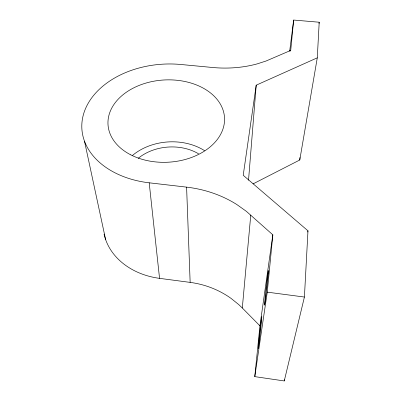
<?xml version="1.0" encoding="UTF-8"?>
<svg xmlns="http://www.w3.org/2000/svg" width="401" height="401" viewBox="0 0 401 401"><rect width="100%" height="100%" fill="white"/><g stroke="black" fill="none" stroke-linecap="round" stroke-linejoin="round"><path stroke-width="0.6" d="M293.657 20.05L290.715 50.416L266.174 60.967L257.357 63.834A78.355 47.303 0.7 0 1 212.856 67.513L180.776 64.481A84.466 59.699 -3.4 0 0 83.283 115.072A84.466 59.699 -3.4 0 0 149.197 182.811L186.595 187.132A114.36 99.117 -7.4 0 1 236.821 204.535L246.329 211.307L272.83 234.826L259.933 325.853L254.78 376.629L284.254 380.95L304.414 297.046L307.978 230.816L243.217 175.287L256.209 85.177L317.286 57.829L319.206 22.225L293.657 20.05L289.712 50.942M290.063 51.193L290.078 50.21L289.933 51.037M284.254 380.95L284.344 379.702M253.031 183.894L299.763 159.989L299.938 157.523M248.53 180.239L256.209 85.177M259.933 325.853L242.304 307.988L250.77 215.061M254.78 376.629L267.267 292.149L272.83 234.826M319.001 23.458L319.206 22.225M299.763 159.989L317.286 57.829M307.717 232.039L307.978 230.816M267.267 292.149L304.414 297.046M104.059 234.074A70.065 56.616 -4.4 0 0 159.553 278.354L190.149 282.389A91.398 86.852 -16.1 0 1 231.056 298.394L238.735 304.575L242.304 307.988M84.501 141.237L105.618 239.547M149.197 182.811L159.553 278.354M186.595 187.132L190.149 282.389M132.556 155.382A52.27 40.13 -3.9 0 1 204.57 150.661M138.265 158.285A44.897 34.461 -3.9 0 1 198.565 153.794M130.866 154.891A58.361 41.173 -3.4 0 0 224.084 124.641A58.361 41.173 -3.4 0 0 143.819 83.724A58.361 41.173 -3.4 0 0 130.866 154.891M265.447 299.677A17.469 0.346 -83.7 0 0 268.439 270.906A17.469 0.346 -83.7 0 0 265.612 292.855A17.469 0.346 -83.7 0 0 265.447 299.677M259.352 340.945A15.814 0.271 -83.8 0 0 261.763 316.86A15.814 0.271 -83.8 0 0 258.991 339.898A15.814 0.271 -83.8 0 0 259.352 340.945"/></g></svg>
